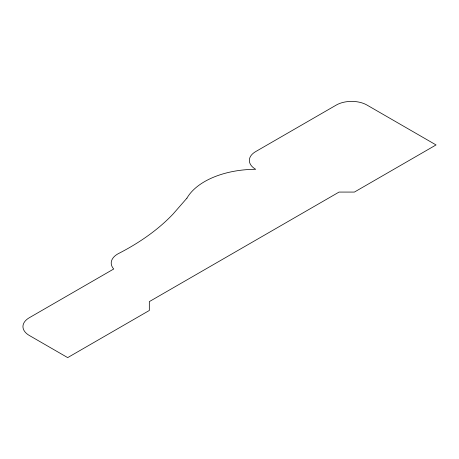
<?xml version="1.0" encoding="UTF-8"?>
<svg xmlns="http://www.w3.org/2000/svg" width="459" height="459" viewBox="0 0 459 459"><rect width="100%" height="100%" fill="white"/><g stroke="black" fill="none" stroke-linecap="round" stroke-linejoin="round"><path stroke-width="0.69" d="M186.939 198.139L173.123 213.98A254.825 147.121 0 0 1 118.066 253.781A22.325 12.886 0 0 0 113.729 268.997L29.307 317.737A21.705 12.531 0 0 0 29.307 335.46L67.68 357.613L149.324 310.473L149.324 301.615L339.058 192.074L354.405 192.074L436.05 144.935L366.982 105.059A21.705 12.531 0 0 0 336.281 105.059L255.703 151.579A21.705 12.531 0 0 0 255.703 169.302A72.838 42.05 0 0 0 186.939 198.139"/></g></svg>
